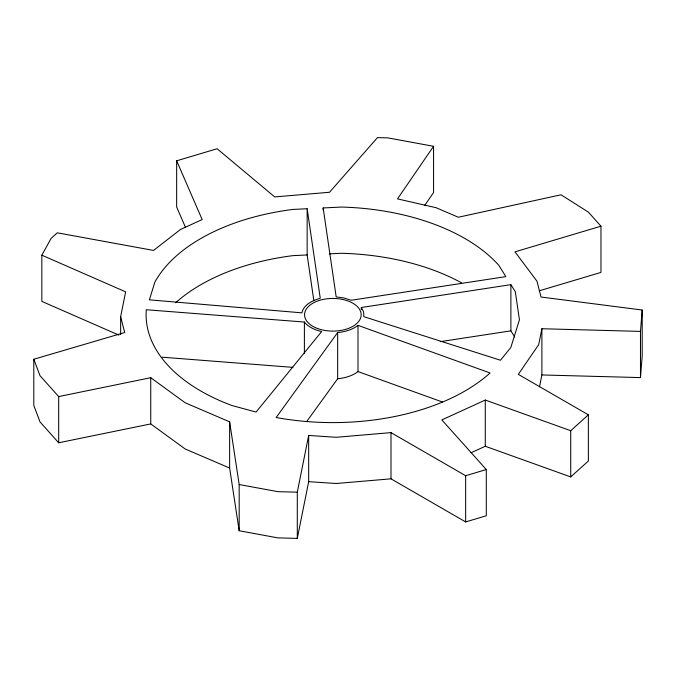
<?xml version="1.0" encoding="UTF-8"?>
<svg xmlns="http://www.w3.org/2000/svg" width="676" height="676" viewBox="0 0 676 676"><rect width="100%" height="100%" fill="white"/><g stroke="black" fill="none" stroke-linecap="round" stroke-linejoin="round"><path stroke-width="1.01" d="M539.499 386.866L541.89 374.952L640.476 377.605L640.476 331.392L642.2 310.022L541.028 297.026L536.981 281.208L514.977 251.852L600.964 226.19L600.964 272.403L539.254 290.815M640.476 377.605L642.2 356.235L642.2 310.022M120.649 334.552L120.649 316.698L125.635 291.846L41.844 255.182L51.139 238.332L57.266 232.814L153.52 250.433L180.45 229.494L202.166 219.565L176.656 160.812L217.114 148.745L274.718 196.927L329.533 192.254L377.478 137.6L387.83 137.879L433.57 146.295L433.57 192.508L424.705 205.436M297.296 538.4L297.296 492.187L308.67 435.454L336.192 437.287L390.998 432.623L465.654 475.718L486.289 469.558L486.289 515.771L465.654 521.931L390.998 478.828L336.192 483.501L308.67 481.667L297.296 538.4L277.895 537.876L239.177 530.753L229.637 468.045L229.637 421.841L185.156 402.769L150.748 377.698L58.685 396.575L40.036 375.738L33.8 359.26L124.697 332.516L120.649 316.698M640.476 331.392L541.89 328.739L538.704 344.625L518.306 374.369L588.365 414.819L588.365 461.024L570.721 476.918L485.275 446.261L471.113 452.734M433.57 146.295L397.505 198.888L436.088 207.709L458.328 217.241L561.021 194.789L588.382 212.129L600.964 226.19M337.662 332.533L276.171 417.514A186.77 107.83 0 0 0 490.083 372.983L358.001 325.367A31.13 17.973 0 0 1 337.662 332.533L337.662 378.737L306.912 421.232M570.721 476.918L570.721 430.705L588.365 414.819M570.721 430.705L485.275 400.048L441.85 419.914L486.289 469.558M33.8 359.26L33.8 405.473L40.036 421.942L58.685 442.788L150.748 423.911L185.156 448.974L229.637 468.045M361.33 307.504L510.887 284.647L515.323 291.745L519.43 319.799L510.819 347.506L500.451 360.24L363.815 316.689L363.62 311.999L361.33 307.504L361.33 309.6M440.262 341.65L510.887 330.851L514.766 337.07M307.157 208.74L292.987 209.433A186.77 107.83 0 0 0 154.905 282.044L149.379 299.831L301.91 312.853A31.13 17.973 0 0 1 320.263 298.336L307.157 208.74L307.157 254.945L313.867 300.795M323.17 207.954L341.566 207.059A186.77 107.83 0 0 1 498.787 265.271L505.876 276.619L351.216 300.254L344.084 298.006L336.183 296.908L323.17 207.954L323.17 210.059M307.157 254.945L292.987 255.638A186.77 107.83 0 0 0 175.642 302.772M329.305 253.872L341.566 253.272A186.77 107.83 0 0 1 461.573 282.847M297.296 492.187L277.895 491.663L239.177 484.548L229.637 421.841M304.394 322.046L146.295 309.743A186.77 107.83 0 0 0 232.037 405.541L256.086 412.064L321.641 331.536A31.13 17.973 0 0 1 304.394 322.046L304.394 353.556M162.003 357.181L292.877 367.364M337.662 378.737A31.13 17.973 0 0 0 358.001 371.58L442.417 402.009M118.891 335.11L41.844 301.395L41.844 255.182M185.435 227.246L176.656 207.025L176.656 160.812M541.89 328.739L541.89 374.952M510.887 284.647L510.887 330.851M485.275 400.048L485.275 446.261M465.654 475.718L465.654 521.931M390.998 432.623L390.998 478.828M358.001 325.367L358.001 371.58M308.67 435.454L308.67 481.667M239.177 484.548L239.177 530.753M150.748 377.698L150.748 423.911M58.685 396.575L58.685 442.788M317.585 328.528A28.299 16.334 0 0 0 361.128 315.531A28.299 16.334 0 0 0 319.866 300.262A28.299 16.334 0 0 0 317.585 328.528"/></g></svg>
